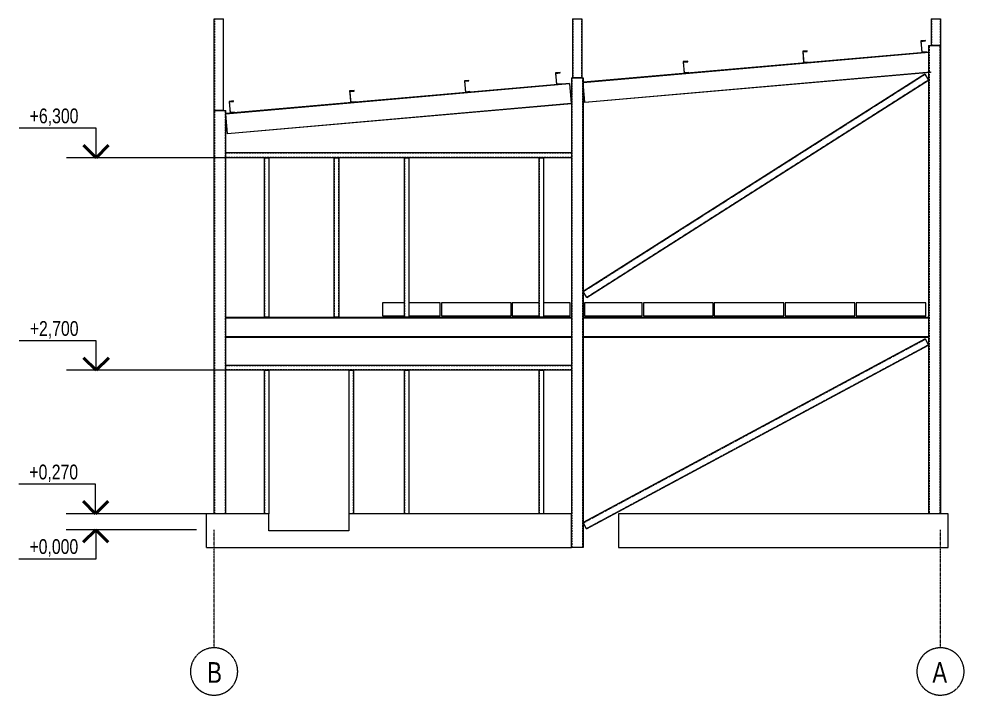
# Model space of a CAD drawing. Header units: millimetres. Extents: x 1117013 to 3394463, y -717780 to -102922.
# Drawn here: x 1340514 to 1356518, y -717296 to -705846 of the extents above; entities that cross this region are included whole.
import ezdxf

# ---------------------------------------------------------------- set-up
doc = ezdxf.new("R2010")
doc.units = ezdxf.units.MM
for name, pattern in [('ADSK_Линия сетки', [21, 12, -3, 3, -3]), ('ADSK_Невидимые', [5, 3, -2]), ('CENTERX2', [4, 2.5, -0.5, 0.5, -0.5])]:
    doc.linetypes.add(name, pattern=pattern)
for name, color, linetype, lineweight in [('Аннотация', 7, 'Continuous', 20), ('Каркас', 7, 'Continuous', 18), ('Несущие колонны', 7, 'Continuous', 18), ('Отметки', 7, 'Continuous', 9), ('Стены', 7, 'Continuous', 18)]:
    doc.layers.add(name, color=color, linetype=linetype, lineweight=lineweight)
doc.layers.add('Оси', color=1, linetype='CENTERX2')
doc.styles.add('Century Gothic', font='GOTHIC.TTF', dxfattribs={"width": 0.8, "height": 250})
doc.styles.add('Century Gothic_1', font='GOTHIC.TTF', dxfattribs={"width": 0.8, "height": 500})

# ---------------------------------------------------------------- blocks, each defined once
blk = doc.blocks.new('ADSK_КолоннаНесущая_Труба_ГОСТ 30245-2003 - 200x200x10-1059750-КР_DWG_Ф_В-А')
at = {"layer": 'Несущие колонны'}
for p, q in [((-12300, 7100), (-12100, 7100)), ((-12300, 270), (-12300, 7100)), ((-12100, 270), (-12100, 7100))]:
    blk.add_line(p, q, dxfattribs=at)
at = {"layer": 'Несущие колонны', "linetype": 'ADSK_Невидимые'}
for p, q in [((-12290, 7100), (-12290, 270)), ((-12110, 7100), (-12110, 270))]:
    blk.add_line(p, q, dxfattribs=at)
blk = doc.blocks.new('ADSK_КолоннаНесущая_Труба_ГОСТ 30245-2003 - 200x200x10-1068426-КР_DWG_Ф_В-А')
at = {"layer": 'Несущие колонны'}
for p, q in [((-200, 8200), (0, 8200)), ((-200, 8200), (-200, 8089)), ((0, 8200), (0, 270)), ((-200, 8080), (-200, 7750)), ((-200, 7741), (-200, 270))]:
    blk.add_line(p, q, dxfattribs=at)
at = {"layer": 'Несущие колонны', "linetype": 'ADSK_Невидимые'}
for p, q in [((-190, 8200), (-190, 7751)), ((-10, 8200), (-10, 270)), ((-190, 7742), (-190, 270))]:
    blk.add_line(p, q, dxfattribs=at)
blk = doc.blocks.new('ADSK_КолоннаНесущая_Труба_ГОСТ 30245-2003 - 200x200x10-1059764-КР_DWG_Ф_В-А')
at = {"layer": 'Несущие колонны'}
for p, q in [((-6250, 7650), (-6050, 7650)), ((-6250, 7650), (-6250, 270)), ((-6050, 7650), (-6050, -300)), ((-6050, -300), (-6250, -300))]:
    blk.add_line(p, q, dxfattribs=at)
at = {"layer": 'Несущие колонны', "linetype": 'ADSK_Невидимые'}
for p, q in [((-6240, 7650), (-6240, -300)), ((-6060, 7650), (-6060, -300))]:
    blk.add_line(p, q, dxfattribs=at)
blk = doc.blocks.new('___Двутавр типа Ш _СТО АСЧМ 20-93__ Балка - 35Ш2-1101853-КР_DWG_Ф_В-А')
at = {"layer": 'Каркас'}
for p, q in [((-12100, 3600), (-11450, 3600)), ((-12100, 3586), (-6250, 3586)), ((-11370, 3600), (-10270, 3600)), ((-10190, 3600), (-9080, 3600)), ((-9000, 3600), (-6800, 3600)), ((-6720, 3600), (-6250, 3600)), ((-6050, 3600), (-200, 3600)), ((-6050, 3586), (-200, 3586)), ((-12100, 3274), (-6250, 3274)), ((-12100, 3260), (-6250, 3260)), ((-6050, 3274), (-200, 3274)), ((-6050, 3260), (-200, 3260))]:
    blk.add_line(p, q, dxfattribs=at)
blk = doc.blocks.new('___Двутавр типа Б _СТО АСЧМ 20-93__ Балка - 35Б1-1101856-КР_DWG_Ф_В-А')
at = {"layer": 'Каркас'}
for p, q in [((-6280, 7557), (-12100, 7047)), ((-6279, 7548), (-12099, 7038)), ((-6280, 7557), (-6279, 7548)), ((-6279, 7548), (-6251, 7221)), ((-12071, 6712), (-6251, 7221)), ((-6250, 7212), (-12070, 6703)), ((-6251, 7221), (-6250, 7212)), ((-12099, 7038), (-12100, 7047)), ((-12071, 6712), (-12099, 7038)), ((-12070, 6703), (-12071, 6712))]:
    blk.add_line(p, q, dxfattribs=at)
blk = doc.blocks.new('___Двутавр типа Б _СТО АСЧМ 20-93__ Балка - 35Б1-1101857-КР_DWG_Ф_В-А')
at = {"layer": 'Каркас'}
for p, q in [((-200, 8089), (-6050, 7577)), ((-199, 8080), (-6049, 7568)), ((-200, 8089), (-199, 8080)), ((-6021, 7241), (-171, 7753)), ((-170, 7744), (-6020, 7232)), ((-171, 7753), (-170, 7744)), ((-6049, 7568), (-6050, 7577)), ((-6021, 7241), (-6049, 7568)), ((-6020, 7232), (-6021, 7241))]:
    blk.add_line(p, q, dxfattribs=at)
blk = doc.blocks.new('SK_ПлитаПерекрытия_Пустотная - ПК 68-10-8-778110-КР_DWG_Ф_В-А')
at = {"layer": 'Каркас'}
for p, q in [((-6800, 3840), (-7250, 3840)), ((-7250, 3840), (-7250, 3620)), ((-6270, 3840), (-6720, 3840)), ((-6270, 3620), (-6270, 3840)), ((-7250, 3620), (-6800, 3620)), ((-6720, 3620), (-6270, 3620))]:
    blk.add_line(p, q, dxfattribs=at)
blk = doc.blocks.new('SK_ПлитаПерекрытия_Пустотная - ПК 68-10-8-778403-КР_DWG_Ф_В-А')
at = {"layer": 'Каркас'}
for p, q in [((-6030, 3840), (-6030, 3620)), ((-5050, 3840), (-6030, 3840)), ((-5050, 3620), (-5050, 3840)), ((-6030, 3620), (-5050, 3620))]:
    blk.add_line(p, q, dxfattribs=at)
blk = doc.blocks.new('SK_ПлитаПерекрытия_Пустотная - ПК 68-10-8-V1-КР_DWG_Ф_В-А')
at = {"layer": 'Каркас'}
for p, q in [((-9080, 3840), (-9450, 3840)), ((-9450, 3840), (-9450, 3620)), ((-8470, 3840), (-9000, 3840)), ((-8470, 3620), (-8470, 3840)), ((-9450, 3620), (-9080, 3620)), ((-9000, 3620), (-8470, 3620))]:
    blk.add_line(p, q, dxfattribs=at)
blk = doc.blocks.new('SK_ПлитаПерекрытия_Пустотная - ПК 68-12-8-777867-КР_DWG_Ф_В-А')
at = {"layer": 'Каркас'}
for p, q in [((-7270, 3840), (-8450, 3840)), ((-8450, 3840), (-8450, 3620)), ((-7270, 3620), (-7270, 3840)), ((-8450, 3620), (-7270, 3620))]:
    blk.add_line(p, q, dxfattribs=at)
blk = doc.blocks.new('SK_ПлитаПерекрытия_Пустотная - ПК 68-12-8-778387-КР_DWG_Ф_В-А')
at = {"layer": 'Каркас'}
for p, q in [((-1430, 3840), (-1430, 3620)), ((-250, 3840), (-1430, 3840)), ((-250, 3620), (-250, 3840)), ((-1430, 3620), (-250, 3620))]:
    blk.add_line(p, q, dxfattribs=at)
blk = doc.blocks.new('ADSK_Балка_Труба_ГОСТ 30245-2003 - 80x80x5-1059783-КР_DWG_Ф_В-А')
at = {"layer": 'Каркас'}
for p, q in [((-12100, 2700), (-12100, 2780)), ((-6250, 2780), (-12100, 2780)), ((-6250, 2780), (-6250, 2700)), ((-6250, 2700), (-12100, 2700))]:
    blk.add_line(p, q, dxfattribs=at)
at = {"layer": 'Каркас', "linetype": 'ADSK_Невидимые'}
for p, q in [((-6250, 2775), (-12100, 2775)), ((-6250, 2705), (-12100, 2705))]:
    blk.add_line(p, q, dxfattribs=at)
blk = doc.blocks.new('ADSK_КолоннаНесущая_Труба_ГОСТ 30245-2003 - 80x80x4-1059834-КР_DWG_Ф_В-А')
at = {"layer": 'Несущие колонны', "linetype": 'ADSK_Невидимые'}
for p, q in [((-9076, 2700), (-9076, 270)), ((-9004, 2700), (-9004, 270))]:
    blk.add_line(p, q, dxfattribs=at)
blk = doc.blocks.new('ADSK_КолоннаНесущая_Труба_ГОСТ 30245-2003 - 160x160x6-888300-КР_DWG_Ф_В-А')
at = {"layer": 'Несущие колонны'}
for p, q in [((-12300, 8650), (-12140, 8650)), ((-12300, 7100), (-12300, 8650)), ((-12140, 7100), (-12140, 8650)), ((-12140, 7100), (-12300, 7100))]:
    blk.add_line(p, q, dxfattribs=at)
at = {"layer": 'Несущие колонны', "linetype": 'ADSK_Невидимые'}
for p, q in [((-12294, 8650), (-12294, 7100)), ((-12146, 8650), (-12146, 7100))]:
    blk.add_line(p, q, dxfattribs=at)
blk = doc.blocks.new('ADSK_КолоннаНесущая_Труба_ГОСТ 30245-2003 - 160x160x6-1068432-КР_DWG_Ф_В-А')
at = {"layer": 'Несущие колонны'}
for p, q in [((-160, 8650), (0, 8650)), ((-160, 8650), (-160, 8200)), ((0, 8650), (0, 8200)), ((0, 8200), (-160, 8200))]:
    blk.add_line(p, q, dxfattribs=at)
at = {"layer": 'Несущие колонны', "linetype": 'ADSK_Невидимые'}
for p, q in [((-154, 8650), (-154, 8200)), ((-6, 8650), (-6, 8200))]:
    blk.add_line(p, q, dxfattribs=at)
blk = doc.blocks.new('ADSK_КолоннаНесущая_Труба_ГОСТ 30245-2003 - 160x160x6-888264-КР_DWG_Ф_В-А')
at = {"layer": 'Несущие колонны'}
for p, q in [((-6230, 8650), (-6070, 8650)), ((-6230, 8650), (-6230, 7650)), ((-6070, 8650), (-6070, 7650)), ((-6070, 7650), (-6230, 7650))]:
    blk.add_line(p, q, dxfattribs=at)
at = {"layer": 'Несущие колонны', "linetype": 'ADSK_Невидимые'}
for p, q in [((-6224, 8650), (-6224, 7650)), ((-6076, 8650), (-6076, 7650))]:
    blk.add_line(p, q, dxfattribs=at)
blk = doc.blocks.new('ADSK_КолоннаНесущая_Труба_ГОСТ 30245-2003 - 80x80x4-1084226-КР_DWG_Ф_В-А')
at = {"layer": 'Несущие колонны', "linetype": 'ADSK_Невидимые'}
for p, q in [((-9076, 6300), (-9076, 3600)), ((-9004, 6300), (-9004, 3600))]:
    blk.add_line(p, q, dxfattribs=at)
blk = doc.blocks.new('ADSK_Балка_Швеллер_ПолкиПараллельные_ГОСТ8240-97 - 20П-1102076-КР_DWG_Ф_В-А')
at = {"layer": 'Каркас'}
for p, q in [((-11970, 7260), (-12046, 7253)), ((-12046, 7253), (-12028, 7054)), ((-12040, 7244), (-11969, 7251)), ((-12024, 7063), (-12040, 7244)), ((-11969, 7251), (-11970, 7260)), ((-11953, 7069), (-12024, 7063)), ((-11953, 7060), (-11953, 7069))]:
    blk.add_line(p, q, dxfattribs=at)
blk = doc.blocks.new('ADSK_Балка_Швеллер_ПолкиПараллельные_ГОСТ8240-97 - 20П-1102077-КР_DWG_Ф_В-А')
at = {"layer": 'Каркас'}
for p, q in [((-9928, 7438), (-10004, 7432)), ((-10004, 7432), (-9986, 7232)), ((-9998, 7423), (-9927, 7429)), ((-9982, 7242), (-9998, 7423)), ((-9927, 7429), (-9928, 7438)), ((-9911, 7248), (-9982, 7242)), ((-9910, 7239), (-9911, 7248))]:
    blk.add_line(p, q, dxfattribs=at)
blk = doc.blocks.new('ADSK_Балка_Швеллер_ПолкиПараллельные_ГОСТ8240-97 - 20П-1102078-КР_DWG_Ф_В-А')
at = {"layer": 'Каркас'}
for p, q in [((-7985, 7608), (-8061, 7602)), ((-8061, 7602), (-8044, 7402)), ((-8055, 7593), (-7984, 7599)), ((-8039, 7412), (-8055, 7593)), ((-7984, 7599), (-7985, 7608)), ((-7969, 7418), (-8039, 7412)), ((-7968, 7409), (-7969, 7418))]:
    blk.add_line(p, q, dxfattribs=at)
blk = doc.blocks.new('ADSK_Балка_Швеллер_ПолкиПараллельные_ГОСТ8240-97 - 20П-1102079-КР_DWG_Ф_В-А')
at = {"layer": 'Каркас'}
for p, q in [((-6441, 7743), (-6517, 7737)), ((-6517, 7737), (-6499, 7537)), ((-6511, 7728), (-6440, 7734)), ((-6495, 7547), (-6511, 7728)), ((-6440, 7734), (-6441, 7743)), ((-6425, 7553), (-6495, 7547)), ((-6424, 7544), (-6425, 7553))]:
    blk.add_line(p, q, dxfattribs=at)
blk = doc.blocks.new('ADSK_Балка_Швеллер_ПолкиПараллельные_ГОСТ8240-97 - 20П-1102080-КР_DWG_Ф_В-А')
at = {"layer": 'Каркас'}
for p, q in [((-4279, 7932), (-4355, 7926)), ((-4355, 7926), (-4338, 7727)), ((-4349, 7917), (-4279, 7923)), ((-4333, 7736), (-4349, 7917)), ((-4279, 7923), (-4279, 7932)), ((-4263, 7742), (-4333, 7736)), ((-4262, 7733), (-4263, 7742))]:
    blk.add_line(p, q, dxfattribs=at)
blk = doc.blocks.new('ADSK_Балка_Швеллер_ПолкиПараллельные_ГОСТ8240-97 - 20П-1102081-КР_DWG_Ф_В-А')
at = {"layer": 'Каркас'}
for p, q in [((-2257, 8109), (-2333, 8103)), ((-2333, 8103), (-2315, 7903)), ((-2327, 8094), (-2256, 8100)), ((-2311, 7913), (-2327, 8094)), ((-2256, 8100), (-2257, 8109)), ((-2241, 7919), (-2311, 7913)), ((-2240, 7910), (-2241, 7919))]:
    blk.add_line(p, q, dxfattribs=at)
blk = doc.blocks.new('ADSK_Балка_Швеллер_ПолкиПараллельные_ГОСТ8240-97 - 20П-1102082-КР_DWG_Ф_В-А')
at = {"layer": 'Каркас'}
for p, q in [((-255, 8285), (-331, 8278)), ((-331, 8278), (-313, 8079)), ((-325, 8269), (-254, 8276)), ((-309, 8088), (-325, 8269)), ((-254, 8276), (-255, 8285)), ((-238, 8094), (-309, 8088)), ((-237, 8085), (-238, 8094))]:
    blk.add_line(p, q, dxfattribs=at)
blk = doc.blocks.new('ADSK_Балка_Труба_ГОСТ 30245-2003 - 120x120x5-1109382-КР_DWG_Ф_В-А')
at = {"layer": 'Каркас'}
for p, q in [((-257, 3234), (-6050, 122)), ((-257, 3234), (-200, 3128)), ((-5993, 16), (-200, 3128)), ((-5993, 16), (-6050, 122))]:
    blk.add_line(p, q, dxfattribs=at)
at = {"layer": 'Каркас', "linetype": 'ADSK_Невидимые'}
for p, q in [((-6048, 117), (-254, 3229)), ((-5996, 21), (-202, 3133))]:
    blk.add_line(p, q, dxfattribs=at)
blk = doc.blocks.new('ADSK_Балка_Труба_ГОСТ 30245-2003 - 120x120x5-1109531-КР_DWG_Ф_В-А')
at = {"layer": 'Каркас'}
for p, q in [((-264, 7716), (-6050, 4035)), ((-264, 7716), (-200, 7615)), ((-5986, 3934), (-200, 7615)), ((-5986, 3934), (-6050, 4035))]:
    blk.add_line(p, q, dxfattribs=at)
at = {"layer": 'Каркас', "linetype": 'ADSK_Невидимые'}
for p, q in [((-6047, 4031), (-262, 7712)), ((-5988, 3938), (-203, 7619))]:
    blk.add_line(p, q, dxfattribs=at)
blk = doc.blocks.new('Ось сетки - Круг_Ø8 мм-6577-КР_DWG_Ф_В-А')
at = {"layer": 'Оси', "lineweight": 20}
for start, end in [(360, 180), (180, 360)]:
    blk.add_arc((0, -2400), 400, start, end, dxfattribs=at)
blk = doc.blocks.new('Высотные отметки - Стрелка вверх-5091-КР_DWG_Ф_В-А')
at = {"layer": 'Аннотация'}
for p, q in [((-14299, 6800), (-15599, 6800)), ((-14299, 6300), (-14299, 6800)), ((-13999, 6300), (-14799, 6300))]:
    blk.add_line(p, q, dxfattribs=at)
at = {"layer": 'Аннотация', "lineweight": 50}
for q in [(-14511, 6512), (-14086, 6512)]:
    blk.add_line((-14299, 6300), q, dxfattribs=at)
blk = doc.blocks.new('Высотные отметки - Стрелка вниз-5092-КР_DWG_Ф_В-А')
at = {"layer": 'Аннотация'}
for p, q in [((-14003, 0), (-14803, 0)), ((-14303, 0), (-14303, -500)), ((-14303, -500), (-15603, -500))]:
    blk.add_line(p, q, dxfattribs=at)
at = {"layer": 'Аннотация', "lineweight": 50}
for q in [(-14515, -212), (-14091, -212)]:
    blk.add_line((-14303, 0), q, dxfattribs=at)

msp = doc.modelspace()

# ---------------------------------------------------------------- linework, layer by layer
at = {"layer": 'Несущие колонны'}
for p, q in [((1344668.4149, -708196.089), (1344748.4149, -708196.089)), ((1344668.4149, -708196.089), (1344668.4149, -710896.089)), ((1344748.4149, -708196.089), (1344748.4149, -710896.089)), ((1345848.4149, -708196.089), (1345928.4149, -708196.089)), ((1345848.4149, -708196.089), (1345848.4149, -710896.089)), ((1345928.4149, -708196.089), (1345928.4149, -710896.089)), ((1347038.4149, -708196.089), (1347118.4149, -708196.089)), ((1347038.4149, -708196.089), (1347038.4149, -710896.089)), ((1347118.4149, -708196.089), (1347118.4149, -710896.089)), ((1349318.4149, -708196.089), (1349398.4149, -708196.089)), ((1349318.4149, -708196.089), (1349318.4149, -710896.089)), ((1349398.4149, -708196.089), (1349398.4149, -710896.089)), ((1344748.4149, -710896.089), (1344668.4149, -710896.089)), ((1345928.4149, -710896.089), (1345848.4149, -710896.089)), ((1347118.4149, -710896.089), (1347038.4149, -710896.089)), ((1349398.4149, -710896.089), (1349318.4149, -710896.089)), ((1344668.4149, -711796.089), (1344748.4149, -711796.089)), ((1344668.4149, -711796.089), (1344668.4149, -714226.089)), ((1344748.4149, -711796.089), (1344748.4149, -714226.089)), ((1346098.4149, -711796.089), (1346178.4149, -711796.089)), ((1346098.4149, -711796.089), (1346098.4149, -714226.089)), ((1346178.4149, -711796.089), (1346178.4149, -714226.089)), ((1347038.4149, -711796.089), (1347118.4149, -711796.089)), ((1347038.4149, -711796.089), (1347038.4149, -714226.089)), ((1347118.4149, -711796.089), (1347118.4149, -714226.089)), ((1349318.4149, -711796.089), (1349398.4149, -711796.089)), ((1349318.4149, -711796.089), (1349318.4149, -714226.089)), ((1349398.4149, -711796.089), (1349398.4149, -714226.089))]:
    msp.add_line(p, q, dxfattribs=at)
at = {"layer": 'Оси', "linetype": 'ADSK_Линия сетки'}
for p, q in [((1343818.4149, -716496.089), (1343818.4149, -714496.089)), ((1356118.4149, -716496.089), (1356118.4149, -714496.089))]:
    msp.add_line(p, q, dxfattribs=at)
at = {"layer": 'Отметки', "lineweight": 20}
for p, q in [((1345157.6774, -708196.089), (1341819.8399, -708196.089)), ((1345206.4849, -711796.089), (1341821.2585, -711796.089)), ((1343466.1418, -714226.089), (1341813.8602, -714226.089)), ((1344234.8269, -714226.089), (1343466.1418, -714226.089)), ((1343131.6225, -714496.089), (1341815.7254, -714496.089)), ((1343518.7705, -714496.089), (1343131.6225, -714496.089))]:
    msp.add_line(p, q, dxfattribs=at)
at = {"layer": 'Стены'}
for p, q in [((1343688.4149, -714796.089), (1343688.4149, -714226.089)), ((1344748.4149, -714226.089), (1343688.4149, -714226.089)), ((1344748.4149, -714516.089), (1344748.4149, -714226.089)), ((1349868.4149, -714226.089), (1346098.4149, -714226.089)), ((1346098.4149, -714226.089), (1346098.4149, -714516.089)), ((1349868.4149, -714796.089), (1349868.4149, -714226.089)), ((1356248.4149, -714226.089), (1350668.4149, -714226.089)), ((1350668.4149, -714226.089), (1350668.4149, -714796.089)), ((1356248.4149, -714796.089), (1356248.4149, -714226.089)), ((1346098.4149, -714516.089), (1344748.4149, -714516.089)), ((1343688.4149, -714796.089), (1349868.4149, -714796.089)), ((1350668.4149, -714796.089), (1356248.4149, -714796.089))]:
    msp.add_line(p, q, dxfattribs=at)

# ---------------------------------------------------------------- block references
at = {"layer": 'Аннотация'}
for name in ['Высотные отметки - Стрелка вверх-5091-КР_DWG_Ф_В-А', 'Высотные отметки - Стрелка вниз-5092-КР_DWG_Ф_В-А']:
    msp.add_blockref(name, (1356118.4149, -714496.089), dxfattribs=at)
at = {"layer": 'Каркас'}
for name, p in [('ADSK_Балка_Швеллер_ПолкиПараллельные_ГОСТ8240-97 - 20П-1102082-КР_DWG_Ф_В-А', (1356118.4149, -714496.089)), ('___Двутавр типа Б _СТО АСЧМ 20-93__ Балка - 35Б1-1101857-КР_DWG_Ф_В-А', (1356118.4149, -714496.089)), ('ADSK_Балка_Швеллер_ПолкиПараллельные_ГОСТ8240-97 - 20П-1102081-КР_DWG_Ф_В-А', (1356118.4149, -714496.089)), ('ADSK_Балка_Швеллер_ПолкиПараллельные_ГОСТ8240-97 - 20П-1102080-КР_DWG_Ф_В-А', (1356118.4149, -714496.089)), ('ADSK_Балка_Швеллер_ПолкиПараллельные_ГОСТ8240-97 - 20П-1102079-КР_DWG_Ф_В-А', (1356118.4149, -714496.089)), ('ADSK_Балка_Швеллер_ПолкиПараллельные_ГОСТ8240-97 - 20П-1102078-КР_DWG_Ф_В-А', (1356118.4149, -714496.089)), ('ADSK_Балка_Труба_ГОСТ 30245-2003 - 120x120x5-1109531-КР_DWG_Ф_В-А', (1356118.4149, -714496.089)), ('___Двутавр типа Б _СТО АСЧМ 20-93__ Балка - 35Б1-1101856-КР_DWG_Ф_В-А', (1356118.4149, -714496.089)), ('ADSK_Балка_Швеллер_ПолкиПараллельные_ГОСТ8240-97 - 20П-1102077-КР_DWG_Ф_В-А', (1356118.4149, -714496.089)), ('ADSK_Балка_Швеллер_ПолкиПараллельные_ГОСТ8240-97 - 20П-1102076-КР_DWG_Ф_В-А', (1356118.4149, -714496.089)), ('ADSK_Балка_Труба_ГОСТ 30245-2003 - 80x80x5-1059783-КР_DWG_Ф_В-А', (1356118.4149, -710896.089)), ('SK_ПлитаПерекрытия_Пустотная - ПК 68-10-8-V1-КР_DWG_Ф_В-А', (1356118.4149, -714496.089)), ('SK_ПлитаПерекрытия_Пустотная - ПК 68-12-8-777867-КР_DWG_Ф_В-А', (1356118.4149, -714496.089)), ('SK_ПлитаПерекрытия_Пустотная - ПК 68-10-8-778110-КР_DWG_Ф_В-А', (1356118.4149, -714496.089)), ('SK_ПлитаПерекрытия_Пустотная - ПК 68-10-8-778403-КР_DWG_Ф_В-А', (1356118.4149, -714496.089)), ('SK_ПлитаПерекрытия_Пустотная - ПК 68-12-8-778387-КР_DWG_Ф_В-А', (1352518.4149, -714496.089)), ('SK_ПлитаПерекрытия_Пустотная - ПК 68-12-8-778387-КР_DWG_Ф_В-А', (1353718.4149, -714496.089)), ('SK_ПлитаПерекрытия_Пустотная - ПК 68-12-8-778387-КР_DWG_Ф_В-А', (1354918.4149, -714496.089)), ('SK_ПлитаПерекрытия_Пустотная - ПК 68-12-8-778387-КР_DWG_Ф_В-А', (1356118.4149, -714496.089)), ('___Двутавр типа Ш _СТО АСЧМ 20-93__ Балка - 35Ш2-1101853-КР_DWG_Ф_В-А', (1356118.4149, -714496.089)), ('ADSK_Балка_Труба_ГОСТ 30245-2003 - 120x120x5-1109382-КР_DWG_Ф_В-А', (1356118.4149, -714496.089)), ('ADSK_Балка_Труба_ГОСТ 30245-2003 - 80x80x5-1059783-КР_DWG_Ф_В-А', (1356118.4149, -714496.089))]:
    msp.add_blockref(name, p, dxfattribs=at)
at = {"layer": 'Несущие колонны'}
for name in ['ADSK_КолоннаНесущая_Труба_ГОСТ 30245-2003 - 160x160x6-888300-КР_DWG_Ф_В-А', 'ADSK_КолоннаНесущая_Труба_ГОСТ 30245-2003 - 160x160x6-888264-КР_DWG_Ф_В-А', 'ADSK_КолоннаНесущая_Труба_ГОСТ 30245-2003 - 160x160x6-1068432-КР_DWG_Ф_В-А', 'ADSK_КолоннаНесущая_Труба_ГОСТ 30245-2003 - 200x200x10-1068426-КР_DWG_Ф_В-А', 'ADSK_КолоннаНесущая_Труба_ГОСТ 30245-2003 - 200x200x10-1059764-КР_DWG_Ф_В-А', 'ADSK_КолоннаНесущая_Труба_ГОСТ 30245-2003 - 200x200x10-1059750-КР_DWG_Ф_В-А']:
    msp.add_blockref(name, (1356118.4149, -714496.089), dxfattribs=at)
at = {"layer": 'Несущие колонны', "linetype": 'ADSK_Невидимые'}
for name, p in [('ADSK_КолоннаНесущая_Труба_ГОСТ 30245-2003 - 80x80x4-1084226-КР_DWG_Ф_В-А', (1353748.4149, -714496.089)), ('ADSK_КолоннаНесущая_Труба_ГОСТ 30245-2003 - 80x80x4-1084226-КР_DWG_Ф_В-А', (1354928.4149, -714496.089)), ('ADSK_КолоннаНесущая_Труба_ГОСТ 30245-2003 - 80x80x4-1084226-КР_DWG_Ф_В-А', (1356118.4149, -714496.089)), ('ADSK_КолоннаНесущая_Труба_ГОСТ 30245-2003 - 80x80x4-1084226-КР_DWG_Ф_В-А', (1358398.4149, -714496.089)), ('ADSK_КолоннаНесущая_Труба_ГОСТ 30245-2003 - 80x80x4-1059834-КР_DWG_Ф_В-А', (1353748.4149, -714496.089)), ('ADSK_КолоннаНесущая_Труба_ГОСТ 30245-2003 - 80x80x4-1059834-КР_DWG_Ф_В-А', (1355178.4149, -714496.089)), ('ADSK_КолоннаНесущая_Труба_ГОСТ 30245-2003 - 80x80x4-1059834-КР_DWG_Ф_В-А', (1356118.4149, -714496.089)), ('ADSK_КолоннаНесущая_Труба_ГОСТ 30245-2003 - 80x80x4-1059834-КР_DWG_Ф_В-А', (1358398.4149, -714496.089))]:
    msp.add_blockref(name, p, dxfattribs=at)
at = {"layer": 'Оси', "lineweight": 20}
for p in [(1343818.4149, -714496.089), (1356118.4149, -714496.089)]:
    msp.add_blockref('Ось сетки - Круг_Ø8 мм-6577-КР_DWG_Ф_В-А', p, dxfattribs=at)
at = {"layer": 'Отметки', "lineweight": 20}
for p in [(1356119.8335, -718096.089), (1356112.4352, -720526.089)]:
    msp.add_blockref('Высотные отметки - Стрелка вверх-5091-КР_DWG_Ф_В-А', p, dxfattribs=at)

# ---------------------------------------------------------------- texts
at = {"layer": 'Оси', "char_height": 350, "attachment_point": 1, "style": 'Century Gothic'}
for s, insert, width in [('\\fCentury Gothic|b0|i0|c204|p34|;\\W.8;В', (1343702.3435, -716738.0192), 275.7805), ('\\fCentury Gothic|b0|i0|c204|p34|;\\W.8;А', (1355981.1435, -716738.0192), 327.0885)]:
    msp.add_mtext(s, dxfattribs=dict(at, insert=insert, width=width))
at = {"layer": 'Отметки', "lineweight": 20, "char_height": 250, "width": 1014.868888, "attachment_point": 1, "line_spacing_factor": 0.984502, "style": 'Century Gothic_1'}
for s, insert in [('+6,300', (1340696.9779, -707363.2185)), ('+2,700', (1340698.3964, -710963.2185)), ('+0,270', (1340690.9982, -713393.2185)), ('+0,000', (1340692.8633, -714655.8581))]:
    msp.add_mtext(s, dxfattribs=dict(at, insert=insert))

doc.saveas('drawing.dxf')
